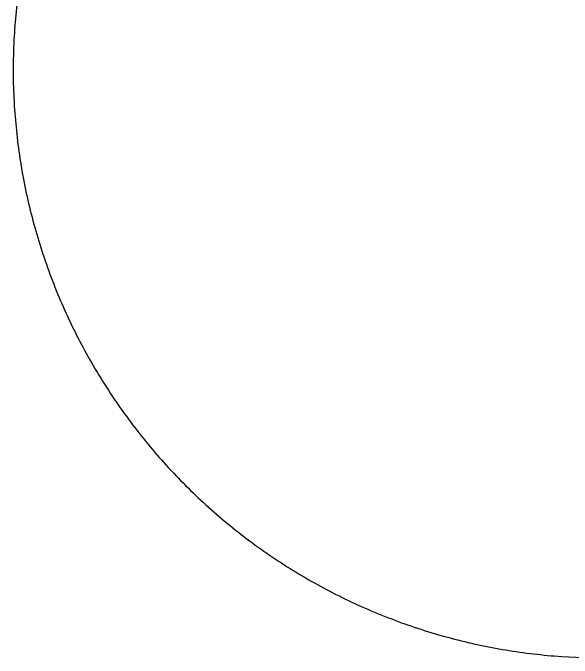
# Model space of a CAD drawing. Header units: millimetres. Extents: x 0 to 1796, y -943 to 816.
# Drawn here: x 272.06 to 289.66, y -737.1 to -716.79 of the extents above; entities that cross this region are included whole.
import ezdxf

# ---------------------------------------------------------------- set-up
doc = ezdxf.new("R2010")
doc.units = ezdxf.units.MM
doc.layers.add('Blocks', color=7, linetype='Continuous')
doc.layers.add('Blocks$Inner', color=7, linetype='Continuous', lineweight=25, true_color=0x007f00)

# ---------------------------------------------------------------- blocks, each defined once
blk = doc.blocks.new('Balcony Chair Top')
at = {"layer": 'Blocks$Inner'}
blk.add_open_spline([(246.068, 13.257), (245.776, 13.23), (245.477, 13.194), (245.185, 13.153), (244.894, 13.111), (244.602, 13.063), (244.313, 13.007), (243.736, 12.897), (243.165, 12.759), (242.602, 12.594), (242.039, 12.43), (241.482, 12.238), (240.935, 12.019), (240.661, 11.91), (240.386, 11.792), (240.118, 11.67), (239.851, 11.548), (239.581, 11.417), (239.32, 11.282), (239.059, 11.148), (238.799, 11.006), (238.545, 10.859), (238.291, 10.712), (238.04, 10.559), (237.794, 10.4), (237.3, 10.083), (236.822, 9.742), (236.362, 9.379), (236.131, 9.197), (235.904, 9.01), (235.682, 8.816), (235.459, 8.623), (235.239, 8.422), (235.026, 8.218), (234.599, 7.81), (234.19, 7.378), (233.807, 6.934), (233.042, 6.046), (232.363, 5.086), (231.776, 4.061), (231.629, 3.805), (231.488, 3.544), (231.354, 3.28), (231.219, 3.017), (231.09, 2.747), (230.969, 2.479), (230.728, 1.943), (230.511, 1.393), (230.323, 0.837), (229.945, -0.274), (229.674, -1.422), (229.513, -2.598), (229.433, -3.186), (229.381, -3.778), (229.358, -4.365), (229.335, -4.952), (229.34, -5.541), (229.373, -6.128), (229.406, -6.715), (229.467, -7.299), (229.556, -7.884), (229.601, -8.177), (229.653, -8.469), (229.712, -8.761), (229.771, -9.052), (229.837, -9.342), (229.909, -9.629), (229.982, -9.916), (230.062, -10.202), (230.147, -10.483), (230.233, -10.764), (230.326, -11.044), (230.425, -11.321), (230.623, -11.874), (230.847, -12.418), (231.098, -12.951), (231.348, -13.485), (231.624, -14.007), (231.928, -14.52), (232.232, -15.033), (232.559, -15.529), (232.906, -16.004), (233.253, -16.48), (233.623, -16.939), (234.014, -17.379), (234.404, -17.818), (234.814, -18.239), (235.248, -18.643), (235.465, -18.845), (235.686, -19.04), (235.914, -19.233), (236.142, -19.426), (236.373, -19.611), (236.609, -19.792), (236.845, -19.973), (237.084, -20.147), (237.326, -20.314), (237.568, -20.482), (237.814, -20.644), (238.064, -20.8), (238.563, -21.111), (239.076, -21.398), (239.603, -21.661), (240.13, -21.925), (240.669, -22.162), (241.226, -22.376), (241.784, -22.591), (242.346, -22.776), (242.915, -22.934), (243.199, -23.013), (243.483, -23.085), (243.77, -23.15), (244.057, -23.216), (244.346, -23.274), (244.635, -23.325), (245.214, -23.428), (245.796, -23.503), (246.386, -23.551), (246.976, -23.599), (247.566, -23.618), (248.164, -23.609)], degree=3, knots=[20, 20, 20, 20, 21, 21, 21, 22, 22, 22, 23, 23, 23, 24, 24, 24, 25, 25, 25, 26, 26, 26, 27, 27, 27, 28, 28, 28, 29, 29, 29, 30, 30, 30, 31, 31, 31, 32, 32, 32, 33, 33, 33, 34, 34, 34, 35, 35, 35, 36, 36, 36, 37, 37, 37, 38, 38, 38, 39, 39, 39, 40, 40, 40, 41, 41, 41, 42, 42, 42, 43, 43, 43, 44, 44, 44, 45, 45, 45, 46, 46, 46, 47, 47, 47, 48, 48, 48, 49, 49, 49, 50, 50, 50, 51, 51, 51, 52, 52, 52, 53, 53, 53, 54, 54, 54, 55, 55, 55, 56, 56, 56, 57, 57, 57, 58, 58, 58, 59, 59, 59, 60, 60, 60, 60], dxfattribs=at)

msp = doc.modelspace()

# ---------------------------------------------------------------- block references
at = {"layer": 'Blocks'}
msp.add_blockref('Balcony Chair Top', (42.726, -713.486), dxfattribs=at)

doc.saveas('drawing.dxf')
